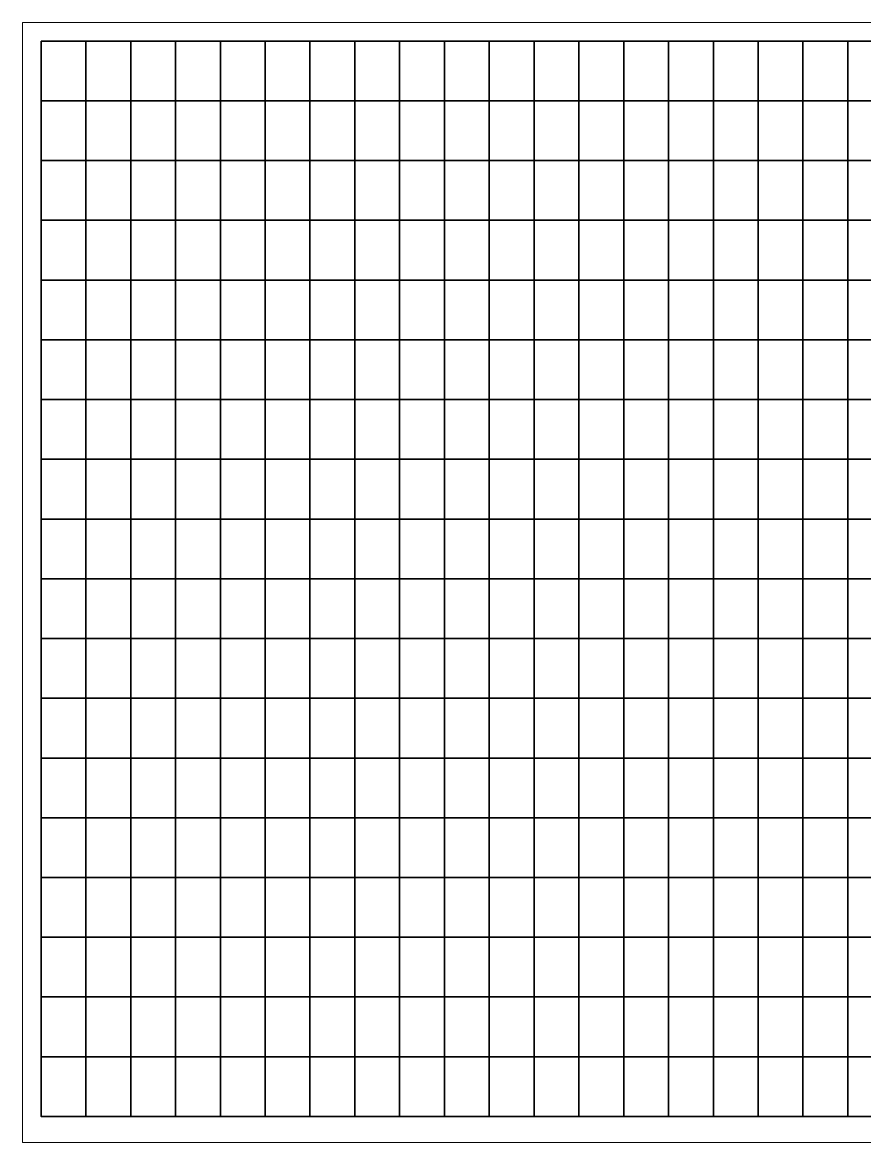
# Model space of a CAD drawing. Header units: inches. Extents: x -1539 to -150, y 1600 to 2524.
# Drawn here: x -600.4 to -374.9, y 1900.3 to 2200.3 of the extents above; entities that cross this region are included whole.
import ezdxf

# ---------------------------------------------------------------- set-up
doc = ezdxf.new("R2010")
doc.units = ezdxf.units.IN
doc.header["$MEASUREMENT"] = 0
doc.layers.add('01_SNIJLIJNEN', color=7, linetype='Continuous')
doc.layers.add('04_WERKBLAD', color=7, linetype='Continuous')

msp = doc.modelspace()

# ---------------------------------------------------------------- linework, layer by layer
at = {"layer": '01_SNIJLIJNEN', "color": 177, "lineweight": 35, "true_color": 0x2e3191}
for points in [[(-595.43, 2195.34), (-583.43, 2195.34), (-583.43, 2179.34), (-595.43, 2179.34), (-595.43, 2195.34)], [(-583.43, 2195.34), (-571.43, 2195.34), (-571.43, 2179.34), (-583.43, 2179.34), (-583.43, 2195.34)], [(-571.43, 2195.34), (-559.43, 2195.34), (-559.43, 2179.34), (-571.43, 2179.34), (-571.43, 2195.34)], [(-559.43, 2195.34), (-547.43, 2195.34), (-547.43, 2179.34), (-559.43, 2179.34), (-559.43, 2195.34)], [(-547.43, 2195.34), (-535.43, 2195.34), (-535.43, 2179.34), (-547.43, 2179.34), (-547.43, 2195.34)], [(-535.43, 2195.34), (-523.43, 2195.34), (-523.43, 2179.34), (-535.43, 2179.34), (-535.43, 2195.34)], [(-523.43, 2195.34), (-511.43, 2195.34), (-511.43, 2179.34), (-523.43, 2179.34), (-523.43, 2195.34)], [(-511.43, 2195.34), (-499.43, 2195.34), (-499.43, 2179.34), (-511.43, 2179.34), (-511.43, 2195.34)], [(-499.43, 2195.34), (-487.43, 2195.34), (-487.43, 2179.34), (-499.43, 2179.34), (-499.43, 2195.34)], [(-487.43, 2195.34), (-475.43, 2195.34), (-475.43, 2179.34), (-487.43, 2179.34), (-487.43, 2195.34)], [(-475.43, 2195.34), (-463.43, 2195.34), (-463.43, 2179.34), (-475.43, 2179.34), (-475.43, 2195.34)], [(-463.43, 2195.34), (-451.43, 2195.34), (-451.43, 2179.34), (-463.43, 2179.34), (-463.43, 2195.34)], [(-451.43, 2195.34), (-439.43, 2195.34), (-439.43, 2179.34), (-451.43, 2179.34), (-451.43, 2195.34)], [(-439.43, 2195.34), (-427.43, 2195.34), (-427.43, 2179.34), (-439.43, 2179.34), (-439.43, 2195.34)], [(-427.43, 2195.34), (-415.43, 2195.34), (-415.43, 2179.34), (-427.43, 2179.34), (-427.43, 2195.34)], [(-415.43, 2195.34), (-403.43, 2195.34), (-403.43, 2179.34), (-415.43, 2179.34), (-415.43, 2195.34)], [(-403.43, 2195.34), (-391.43, 2195.34), (-391.43, 2179.34), (-403.43, 2179.34), (-403.43, 2195.34)], [(-391.43, 2195.34), (-379.43, 2195.34), (-379.43, 2179.34), (-391.43, 2179.34), (-391.43, 2195.34)], [(-379.43, 2195.34), (-367.43, 2195.34), (-367.43, 2179.34), (-379.43, 2179.34), (-379.43, 2195.34)], [(-595.43, 2179.34), (-583.43, 2179.34), (-583.43, 2163.34), (-595.43, 2163.34), (-595.43, 2179.34)], [(-583.43, 2179.34), (-571.43, 2179.34), (-571.43, 2163.34), (-583.43, 2163.34), (-583.43, 2179.34)], [(-571.43, 2179.34), (-559.43, 2179.34), (-559.43, 2163.34), (-571.43, 2163.34), (-571.43, 2179.34)], [(-559.43, 2179.34), (-547.43, 2179.34), (-547.43, 2163.34), (-559.43, 2163.34), (-559.43, 2179.34)], [(-547.43, 2179.34), (-535.43, 2179.34), (-535.43, 2163.34), (-547.43, 2163.34), (-547.43, 2179.34)], [(-535.43, 2179.34), (-523.43, 2179.34), (-523.43, 2163.34), (-535.43, 2163.34), (-535.43, 2179.34)], [(-523.43, 2179.34), (-511.43, 2179.34), (-511.43, 2163.34), (-523.43, 2163.34), (-523.43, 2179.34)], [(-511.43, 2179.34), (-499.43, 2179.34), (-499.43, 2163.34), (-511.43, 2163.34), (-511.43, 2179.34)], [(-499.43, 2179.34), (-487.43, 2179.34), (-487.43, 2163.34), (-499.43, 2163.34), (-499.43, 2179.34)], [(-487.43, 2179.34), (-475.43, 2179.34), (-475.43, 2163.34), (-487.43, 2163.34), (-487.43, 2179.34)], [(-475.43, 2179.34), (-463.43, 2179.34), (-463.43, 2163.34), (-475.43, 2163.34), (-475.43, 2179.34)], [(-463.43, 2179.34), (-451.43, 2179.34), (-451.43, 2163.34), (-463.43, 2163.34), (-463.43, 2179.34)], [(-451.43, 2179.34), (-439.43, 2179.34), (-439.43, 2163.34), (-451.43, 2163.34), (-451.43, 2179.34)], [(-439.43, 2179.34), (-427.43, 2179.34), (-427.43, 2163.34), (-439.43, 2163.34), (-439.43, 2179.34)], [(-427.43, 2179.34), (-415.43, 2179.34), (-415.43, 2163.34), (-427.43, 2163.34), (-427.43, 2179.34)], [(-415.43, 2179.34), (-403.43, 2179.34), (-403.43, 2163.34), (-415.43, 2163.34), (-415.43, 2179.34)], [(-403.43, 2179.34), (-391.43, 2179.34), (-391.43, 2163.34), (-403.43, 2163.34), (-403.43, 2179.34)], [(-391.43, 2179.34), (-379.43, 2179.34), (-379.43, 2163.34), (-391.43, 2163.34), (-391.43, 2179.34)], [(-379.43, 2179.34), (-367.43, 2179.34), (-367.43, 2163.34), (-379.43, 2163.34), (-379.43, 2179.34)], [(-595.43, 2163.34), (-583.43, 2163.34), (-583.43, 2147.34), (-595.43, 2147.34), (-595.43, 2163.34)], [(-583.43, 2163.34), (-571.43, 2163.34), (-571.43, 2147.34), (-583.43, 2147.34), (-583.43, 2163.34)], [(-571.43, 2163.34), (-559.43, 2163.34), (-559.43, 2147.34), (-571.43, 2147.34), (-571.43, 2163.34)], [(-559.43, 2163.34), (-547.43, 2163.34), (-547.43, 2147.34), (-559.43, 2147.34), (-559.43, 2163.34)], [(-547.43, 2163.34), (-535.43, 2163.34), (-535.43, 2147.34), (-547.43, 2147.34), (-547.43, 2163.34)], [(-535.43, 2163.34), (-523.43, 2163.34), (-523.43, 2147.34), (-535.43, 2147.34), (-535.43, 2163.34)], [(-523.43, 2163.34), (-511.43, 2163.34), (-511.43, 2147.34), (-523.43, 2147.34), (-523.43, 2163.34)], [(-511.43, 2163.34), (-499.43, 2163.34), (-499.43, 2147.34), (-511.43, 2147.34), (-511.43, 2163.34)], [(-499.43, 2163.34), (-487.43, 2163.34), (-487.43, 2147.34), (-499.43, 2147.34), (-499.43, 2163.34)], [(-487.43, 2163.34), (-475.43, 2163.34), (-475.43, 2147.34), (-487.43, 2147.34), (-487.43, 2163.34)], [(-475.43, 2163.34), (-463.43, 2163.34), (-463.43, 2147.34), (-475.43, 2147.34), (-475.43, 2163.34)], [(-463.43, 2163.34), (-451.43, 2163.34), (-451.43, 2147.34), (-463.43, 2147.34), (-463.43, 2163.34)], [(-451.43, 2163.34), (-439.43, 2163.34), (-439.43, 2147.34), (-451.43, 2147.34), (-451.43, 2163.34)], [(-439.43, 2163.34), (-427.43, 2163.34), (-427.43, 2147.34), (-439.43, 2147.34), (-439.43, 2163.34)], [(-427.43, 2163.34), (-415.43, 2163.34), (-415.43, 2147.34), (-427.43, 2147.34), (-427.43, 2163.34)], [(-415.43, 2163.34), (-403.43, 2163.34), (-403.43, 2147.34), (-415.43, 2147.34), (-415.43, 2163.34)], [(-403.43, 2163.34), (-391.43, 2163.34), (-391.43, 2147.34), (-403.43, 2147.34), (-403.43, 2163.34)], [(-391.43, 2163.34), (-379.43, 2163.34), (-379.43, 2147.34), (-391.43, 2147.34), (-391.43, 2163.34)], [(-379.43, 2163.34), (-367.43, 2163.34), (-367.43, 2147.34), (-379.43, 2147.34), (-379.43, 2163.34)], [(-595.43, 2147.34), (-583.43, 2147.34), (-583.43, 2131.34), (-595.43, 2131.34), (-595.43, 2147.34)], [(-583.43, 2147.34), (-571.43, 2147.34), (-571.43, 2131.34), (-583.43, 2131.34), (-583.43, 2147.34)], [(-571.43, 2147.34), (-559.43, 2147.34), (-559.43, 2131.34), (-571.43, 2131.34), (-571.43, 2147.34)], [(-559.43, 2147.34), (-547.43, 2147.34), (-547.43, 2131.34), (-559.43, 2131.34), (-559.43, 2147.34)], [(-547.43, 2147.34), (-535.43, 2147.34), (-535.43, 2131.34), (-547.43, 2131.34), (-547.43, 2147.34)], [(-535.43, 2147.34), (-523.43, 2147.34), (-523.43, 2131.34), (-535.43, 2131.34), (-535.43, 2147.34)], [(-523.43, 2147.34), (-511.43, 2147.34), (-511.43, 2131.34), (-523.43, 2131.34), (-523.43, 2147.34)], [(-511.43, 2147.34), (-499.43, 2147.34), (-499.43, 2131.34), (-511.43, 2131.34), (-511.43, 2147.34)], [(-499.43, 2147.34), (-487.43, 2147.34), (-487.43, 2131.34), (-499.43, 2131.34), (-499.43, 2147.34)], [(-487.43, 2147.34), (-475.43, 2147.34), (-475.43, 2131.34), (-487.43, 2131.34), (-487.43, 2147.34)], [(-475.43, 2147.34), (-463.43, 2147.34), (-463.43, 2131.34), (-475.43, 2131.34), (-475.43, 2147.34)], [(-463.43, 2147.34), (-451.43, 2147.34), (-451.43, 2131.34), (-463.43, 2131.34), (-463.43, 2147.34)], [(-451.43, 2147.34), (-439.43, 2147.34), (-439.43, 2131.34), (-451.43, 2131.34), (-451.43, 2147.34)], [(-439.43, 2147.34), (-427.43, 2147.34), (-427.43, 2131.34), (-439.43, 2131.34), (-439.43, 2147.34)], [(-427.43, 2147.34), (-415.43, 2147.34), (-415.43, 2131.34), (-427.43, 2131.34), (-427.43, 2147.34)], [(-415.43, 2147.34), (-403.43, 2147.34), (-403.43, 2131.34), (-415.43, 2131.34), (-415.43, 2147.34)], [(-403.43, 2147.34), (-391.43, 2147.34), (-391.43, 2131.34), (-403.43, 2131.34), (-403.43, 2147.34)], [(-391.43, 2147.34), (-379.43, 2147.34), (-379.43, 2131.34), (-391.43, 2131.34), (-391.43, 2147.34)], [(-379.43, 2147.34), (-367.43, 2147.34), (-367.43, 2131.34), (-379.43, 2131.34), (-379.43, 2147.34)], [(-595.43, 2131.34), (-583.43, 2131.34), (-583.43, 2115.34), (-595.43, 2115.34), (-595.43, 2131.34)], [(-583.43, 2131.34), (-571.43, 2131.34), (-571.43, 2115.34), (-583.43, 2115.34), (-583.43, 2131.34)], [(-571.43, 2131.34), (-559.43, 2131.34), (-559.43, 2115.34), (-571.43, 2115.34), (-571.43, 2131.34)], [(-559.43, 2131.34), (-547.43, 2131.34), (-547.43, 2115.34), (-559.43, 2115.34), (-559.43, 2131.34)], [(-547.43, 2131.34), (-535.43, 2131.34), (-535.43, 2115.34), (-547.43, 2115.34), (-547.43, 2131.34)], [(-535.43, 2131.34), (-523.43, 2131.34), (-523.43, 2115.34), (-535.43, 2115.34), (-535.43, 2131.34)], [(-523.43, 2131.34), (-511.43, 2131.34), (-511.43, 2115.34), (-523.43, 2115.34), (-523.43, 2131.34)], [(-511.43, 2131.34), (-499.43, 2131.34), (-499.43, 2115.34), (-511.43, 2115.34), (-511.43, 2131.34)], [(-499.43, 2131.34), (-487.43, 2131.34), (-487.43, 2115.34), (-499.43, 2115.34), (-499.43, 2131.34)], [(-487.43, 2131.34), (-475.43, 2131.34), (-475.43, 2115.34), (-487.43, 2115.34), (-487.43, 2131.34)], [(-475.43, 2131.34), (-463.43, 2131.34), (-463.43, 2115.34), (-475.43, 2115.34), (-475.43, 2131.34)], [(-463.43, 2131.34), (-451.43, 2131.34), (-451.43, 2115.34), (-463.43, 2115.34), (-463.43, 2131.34)], [(-451.43, 2131.34), (-439.43, 2131.34), (-439.43, 2115.34), (-451.43, 2115.34), (-451.43, 2131.34)], [(-439.43, 2131.34), (-427.43, 2131.34), (-427.43, 2115.34), (-439.43, 2115.34), (-439.43, 2131.34)], [(-427.43, 2131.34), (-415.43, 2131.34), (-415.43, 2115.34), (-427.43, 2115.34), (-427.43, 2131.34)], [(-415.43, 2131.34), (-403.43, 2131.34), (-403.43, 2115.34), (-415.43, 2115.34), (-415.43, 2131.34)], [(-403.43, 2131.34), (-391.43, 2131.34), (-391.43, 2115.34), (-403.43, 2115.34), (-403.43, 2131.34)], [(-391.43, 2131.34), (-379.43, 2131.34), (-379.43, 2115.34), (-391.43, 2115.34), (-391.43, 2131.34)], [(-379.43, 2131.34), (-367.43, 2131.34), (-367.43, 2115.34), (-379.43, 2115.34), (-379.43, 2131.34)], [(-595.43, 2115.34), (-583.43, 2115.34), (-583.43, 2099.34), (-595.43, 2099.34), (-595.43, 2115.34)], [(-583.43, 2115.34), (-571.43, 2115.34), (-571.43, 2099.34), (-583.43, 2099.34), (-583.43, 2115.34)], [(-571.43, 2115.34), (-559.43, 2115.34), (-559.43, 2099.34), (-571.43, 2099.34), (-571.43, 2115.34)], [(-559.43, 2115.34), (-547.43, 2115.34), (-547.43, 2099.34), (-559.43, 2099.34), (-559.43, 2115.34)], [(-547.43, 2115.34), (-535.43, 2115.34), (-535.43, 2099.34), (-547.43, 2099.34), (-547.43, 2115.34)], [(-535.43, 2115.34), (-523.43, 2115.34), (-523.43, 2099.34), (-535.43, 2099.34), (-535.43, 2115.34)], [(-523.43, 2115.34), (-511.43, 2115.34), (-511.43, 2099.34), (-523.43, 2099.34), (-523.43, 2115.34)], [(-511.43, 2115.34), (-499.43, 2115.34), (-499.43, 2099.34), (-511.43, 2099.34), (-511.43, 2115.34)], [(-499.43, 2115.34), (-487.43, 2115.34), (-487.43, 2099.34), (-499.43, 2099.34), (-499.43, 2115.34)], [(-487.43, 2115.34), (-475.43, 2115.34), (-475.43, 2099.34), (-487.43, 2099.34), (-487.43, 2115.34)], [(-475.43, 2115.34), (-463.43, 2115.34), (-463.43, 2099.34), (-475.43, 2099.34), (-475.43, 2115.34)], [(-463.43, 2115.34), (-451.43, 2115.34), (-451.43, 2099.34), (-463.43, 2099.34), (-463.43, 2115.34)], [(-451.43, 2115.34), (-439.43, 2115.34), (-439.43, 2099.34), (-451.43, 2099.34), (-451.43, 2115.34)], [(-439.43, 2115.34), (-427.43, 2115.34), (-427.43, 2099.34), (-439.43, 2099.34), (-439.43, 2115.34)], [(-427.43, 2115.34), (-415.43, 2115.34), (-415.43, 2099.34), (-427.43, 2099.34), (-427.43, 2115.34)], [(-415.43, 2115.34), (-403.43, 2115.34), (-403.43, 2099.34), (-415.43, 2099.34), (-415.43, 2115.34)], [(-403.43, 2115.34), (-391.43, 2115.34), (-391.43, 2099.34), (-403.43, 2099.34), (-403.43, 2115.34)], [(-391.43, 2115.34), (-379.43, 2115.34), (-379.43, 2099.34), (-391.43, 2099.34), (-391.43, 2115.34)], [(-379.43, 2115.34), (-367.43, 2115.34), (-367.43, 2099.34), (-379.43, 2099.34), (-379.43, 2115.34)], [(-595.43, 2099.34), (-583.43, 2099.34), (-583.43, 2083.34), (-595.43, 2083.34), (-595.43, 2099.34)], [(-583.43, 2099.34), (-571.43, 2099.34), (-571.43, 2083.34), (-583.43, 2083.34), (-583.43, 2099.34)], [(-571.43, 2099.34), (-559.43, 2099.34), (-559.43, 2083.34), (-571.43, 2083.34), (-571.43, 2099.34)], [(-559.43, 2099.34), (-547.43, 2099.34), (-547.43, 2083.34), (-559.43, 2083.34), (-559.43, 2099.34)], [(-547.43, 2099.34), (-535.43, 2099.34), (-535.43, 2083.34), (-547.43, 2083.34), (-547.43, 2099.34)], [(-535.43, 2099.34), (-523.43, 2099.34), (-523.43, 2083.34), (-535.43, 2083.34), (-535.43, 2099.34)], [(-523.43, 2099.34), (-511.43, 2099.34), (-511.43, 2083.34), (-523.43, 2083.34), (-523.43, 2099.34)], [(-511.43, 2099.34), (-499.43, 2099.34), (-499.43, 2083.34), (-511.43, 2083.34), (-511.43, 2099.34)], [(-499.43, 2099.34), (-487.43, 2099.34), (-487.43, 2083.34), (-499.43, 2083.34), (-499.43, 2099.34)], [(-487.43, 2099.34), (-475.43, 2099.34), (-475.43, 2083.34), (-487.43, 2083.34), (-487.43, 2099.34)], [(-475.43, 2099.34), (-463.43, 2099.34), (-463.43, 2083.34), (-475.43, 2083.34), (-475.43, 2099.34)], [(-463.43, 2099.34), (-451.43, 2099.34), (-451.43, 2083.34), (-463.43, 2083.34), (-463.43, 2099.34)], [(-451.43, 2099.34), (-439.43, 2099.34), (-439.43, 2083.34), (-451.43, 2083.34), (-451.43, 2099.34)], [(-439.43, 2099.34), (-427.43, 2099.34), (-427.43, 2083.34), (-439.43, 2083.34), (-439.43, 2099.34)], [(-427.43, 2099.34), (-415.43, 2099.34), (-415.43, 2083.34), (-427.43, 2083.34), (-427.43, 2099.34)], [(-415.43, 2099.34), (-403.43, 2099.34), (-403.43, 2083.34), (-415.43, 2083.34), (-415.43, 2099.34)], [(-403.43, 2099.34), (-391.43, 2099.34), (-391.43, 2083.34), (-403.43, 2083.34), (-403.43, 2099.34)], [(-391.43, 2099.34), (-379.43, 2099.34), (-379.43, 2083.34), (-391.43, 2083.34), (-391.43, 2099.34)], [(-379.43, 2099.34), (-367.43, 2099.34), (-367.43, 2083.34), (-379.43, 2083.34), (-379.43, 2099.34)], [(-595.43, 2083.34), (-583.43, 2083.34), (-583.43, 2067.34), (-595.43, 2067.34), (-595.43, 2083.34)], [(-583.43, 2083.34), (-571.43, 2083.34), (-571.43, 2067.34), (-583.43, 2067.34), (-583.43, 2083.34)], [(-571.43, 2083.34), (-559.43, 2083.34), (-559.43, 2067.34), (-571.43, 2067.34), (-571.43, 2083.34)], [(-559.43, 2083.34), (-547.43, 2083.34), (-547.43, 2067.34), (-559.43, 2067.34), (-559.43, 2083.34)], [(-547.43, 2083.34), (-535.43, 2083.34), (-535.43, 2067.34), (-547.43, 2067.34), (-547.43, 2083.34)], [(-535.43, 2083.34), (-523.43, 2083.34), (-523.43, 2067.34), (-535.43, 2067.34), (-535.43, 2083.34)], [(-523.43, 2083.34), (-511.43, 2083.34), (-511.43, 2067.34), (-523.43, 2067.34), (-523.43, 2083.34)], [(-511.43, 2083.34), (-499.43, 2083.34), (-499.43, 2067.34), (-511.43, 2067.34), (-511.43, 2083.34)], [(-499.43, 2083.34), (-487.43, 2083.34), (-487.43, 2067.34), (-499.43, 2067.34), (-499.43, 2083.34)], [(-487.43, 2083.34), (-475.43, 2083.34), (-475.43, 2067.34), (-487.43, 2067.34), (-487.43, 2083.34)], [(-475.43, 2083.34), (-463.43, 2083.34), (-463.43, 2067.34), (-475.43, 2067.34), (-475.43, 2083.34)], [(-463.43, 2083.34), (-451.43, 2083.34), (-451.43, 2067.34), (-463.43, 2067.34), (-463.43, 2083.34)], [(-451.43, 2083.34), (-439.43, 2083.34), (-439.43, 2067.34), (-451.43, 2067.34), (-451.43, 2083.34)], [(-439.43, 2083.34), (-427.43, 2083.34), (-427.43, 2067.34), (-439.43, 2067.34), (-439.43, 2083.34)], [(-427.43, 2083.34), (-415.43, 2083.34), (-415.43, 2067.34), (-427.43, 2067.34), (-427.43, 2083.34)], [(-415.43, 2083.34), (-403.43, 2083.34), (-403.43, 2067.34), (-415.43, 2067.34), (-415.43, 2083.34)], [(-403.43, 2083.34), (-391.43, 2083.34), (-391.43, 2067.34), (-403.43, 2067.34), (-403.43, 2083.34)], [(-391.43, 2083.34), (-379.43, 2083.34), (-379.43, 2067.34), (-391.43, 2067.34), (-391.43, 2083.34)], [(-379.43, 2083.34), (-367.43, 2083.34), (-367.43, 2067.34), (-379.43, 2067.34), (-379.43, 2083.34)], [(-595.43, 2067.34), (-583.43, 2067.34), (-583.43, 2051.34), (-595.43, 2051.34), (-595.43, 2067.34)], [(-583.43, 2067.34), (-571.43, 2067.34), (-571.43, 2051.34), (-583.43, 2051.34), (-583.43, 2067.34)], [(-571.43, 2067.34), (-559.43, 2067.34), (-559.43, 2051.34), (-571.43, 2051.34), (-571.43, 2067.34)], [(-559.43, 2067.34), (-547.43, 2067.34), (-547.43, 2051.34), (-559.43, 2051.34), (-559.43, 2067.34)], [(-547.43, 2067.34), (-535.43, 2067.34), (-535.43, 2051.34), (-547.43, 2051.34), (-547.43, 2067.34)], [(-535.43, 2067.34), (-523.43, 2067.34), (-523.43, 2051.34), (-535.43, 2051.34), (-535.43, 2067.34)], [(-523.43, 2067.34), (-511.43, 2067.34), (-511.43, 2051.34), (-523.43, 2051.34), (-523.43, 2067.34)], [(-511.43, 2067.34), (-499.43, 2067.34), (-499.43, 2051.34), (-511.43, 2051.34), (-511.43, 2067.34)], [(-499.43, 2067.34), (-487.43, 2067.34), (-487.43, 2051.34), (-499.43, 2051.34), (-499.43, 2067.34)], [(-487.43, 2067.34), (-475.43, 2067.34), (-475.43, 2051.34), (-487.43, 2051.34), (-487.43, 2067.34)], [(-475.43, 2067.34), (-463.43, 2067.34), (-463.43, 2051.34), (-475.43, 2051.34), (-475.43, 2067.34)], [(-463.43, 2067.34), (-451.43, 2067.34), (-451.43, 2051.34), (-463.43, 2051.34), (-463.43, 2067.34)], [(-451.43, 2067.34), (-439.43, 2067.34), (-439.43, 2051.34), (-451.43, 2051.34), (-451.43, 2067.34)], [(-439.43, 2067.34), (-427.43, 2067.34), (-427.43, 2051.34), (-439.43, 2051.34), (-439.43, 2067.34)], [(-427.43, 2067.34), (-415.43, 2067.34), (-415.43, 2051.34), (-427.43, 2051.34), (-427.43, 2067.34)], [(-415.43, 2067.34), (-403.43, 2067.34), (-403.43, 2051.34), (-415.43, 2051.34), (-415.43, 2067.34)], [(-403.43, 2067.34), (-391.43, 2067.34), (-391.43, 2051.34), (-403.43, 2051.34), (-403.43, 2067.34)], [(-391.43, 2067.34), (-379.43, 2067.34), (-379.43, 2051.34), (-391.43, 2051.34), (-391.43, 2067.34)], [(-379.43, 2067.34), (-367.43, 2067.34), (-367.43, 2051.34), (-379.43, 2051.34), (-379.43, 2067.34)], [(-595.43, 2051.34), (-583.43, 2051.34), (-583.43, 2035.34), (-595.43, 2035.34), (-595.43, 2051.34)], [(-583.43, 2051.34), (-571.43, 2051.34), (-571.43, 2035.34), (-583.43, 2035.34), (-583.43, 2051.34)], [(-571.43, 2051.34), (-559.43, 2051.34), (-559.43, 2035.34), (-571.43, 2035.34), (-571.43, 2051.34)], [(-559.43, 2051.34), (-547.43, 2051.34), (-547.43, 2035.34), (-559.43, 2035.34), (-559.43, 2051.34)], [(-547.43, 2051.34), (-535.43, 2051.34), (-535.43, 2035.34), (-547.43, 2035.34), (-547.43, 2051.34)], [(-535.43, 2051.34), (-523.43, 2051.34), (-523.43, 2035.34), (-535.43, 2035.34), (-535.43, 2051.34)], [(-523.43, 2051.34), (-511.43, 2051.34), (-511.43, 2035.34), (-523.43, 2035.34), (-523.43, 2051.34)], [(-511.43, 2051.34), (-499.43, 2051.34), (-499.43, 2035.34), (-511.43, 2035.34), (-511.43, 2051.34)], [(-499.43, 2051.34), (-487.43, 2051.34), (-487.43, 2035.34), (-499.43, 2035.34), (-499.43, 2051.34)], [(-487.43, 2051.34), (-475.43, 2051.34), (-475.43, 2035.34), (-487.43, 2035.34), (-487.43, 2051.34)], [(-475.43, 2051.34), (-463.43, 2051.34), (-463.43, 2035.34), (-475.43, 2035.34), (-475.43, 2051.34)], [(-463.43, 2051.34), (-451.43, 2051.34), (-451.43, 2035.34), (-463.43, 2035.34), (-463.43, 2051.34)], [(-451.43, 2051.34), (-439.43, 2051.34), (-439.43, 2035.34), (-451.43, 2035.34), (-451.43, 2051.34)], [(-439.43, 2051.34), (-427.43, 2051.34), (-427.43, 2035.34), (-439.43, 2035.34), (-439.43, 2051.34)], [(-427.43, 2051.34), (-415.43, 2051.34), (-415.43, 2035.34), (-427.43, 2035.34), (-427.43, 2051.34)], [(-415.43, 2051.34), (-403.43, 2051.34), (-403.43, 2035.34), (-415.43, 2035.34), (-415.43, 2051.34)], [(-403.43, 2051.34), (-391.43, 2051.34), (-391.43, 2035.34), (-403.43, 2035.34), (-403.43, 2051.34)], [(-391.43, 2051.34), (-379.43, 2051.34), (-379.43, 2035.34), (-391.43, 2035.34), (-391.43, 2051.34)], [(-379.43, 2051.34), (-367.43, 2051.34), (-367.43, 2035.34), (-379.43, 2035.34), (-379.43, 2051.34)], [(-595.43, 2035.34), (-583.43, 2035.34), (-583.43, 2019.34), (-595.43, 2019.34), (-595.43, 2035.34)], [(-583.43, 2035.34), (-571.43, 2035.34), (-571.43, 2019.34), (-583.43, 2019.34), (-583.43, 2035.34)], [(-571.43, 2035.34), (-559.43, 2035.34), (-559.43, 2019.34), (-571.43, 2019.34), (-571.43, 2035.34)], [(-559.43, 2035.34), (-547.43, 2035.34), (-547.43, 2019.34), (-559.43, 2019.34), (-559.43, 2035.34)], [(-547.43, 2035.34), (-535.43, 2035.34), (-535.43, 2019.34), (-547.43, 2019.34), (-547.43, 2035.34)], [(-535.43, 2035.34), (-523.43, 2035.34), (-523.43, 2019.34), (-535.43, 2019.34), (-535.43, 2035.34)], [(-523.43, 2035.34), (-511.43, 2035.34), (-511.43, 2019.34), (-523.43, 2019.34), (-523.43, 2035.34)], [(-511.43, 2035.34), (-499.43, 2035.34), (-499.43, 2019.34), (-511.43, 2019.34), (-511.43, 2035.34)], [(-499.43, 2035.34), (-487.43, 2035.34), (-487.43, 2019.34), (-499.43, 2019.34), (-499.43, 2035.34)], [(-487.43, 2035.34), (-475.43, 2035.34), (-475.43, 2019.34), (-487.43, 2019.34), (-487.43, 2035.34)], [(-475.43, 2035.34), (-463.43, 2035.34), (-463.43, 2019.34), (-475.43, 2019.34), (-475.43, 2035.34)], [(-463.43, 2035.34), (-451.43, 2035.34), (-451.43, 2019.34), (-463.43, 2019.34), (-463.43, 2035.34)], [(-451.43, 2035.34), (-439.43, 2035.34), (-439.43, 2019.34), (-451.43, 2019.34), (-451.43, 2035.34)], [(-439.43, 2035.34), (-427.43, 2035.34), (-427.43, 2019.34), (-439.43, 2019.34), (-439.43, 2035.34)], [(-427.43, 2035.34), (-415.43, 2035.34), (-415.43, 2019.34), (-427.43, 2019.34), (-427.43, 2035.34)], [(-415.43, 2035.34), (-403.43, 2035.34), (-403.43, 2019.34), (-415.43, 2019.34), (-415.43, 2035.34)], [(-403.43, 2035.34), (-391.43, 2035.34), (-391.43, 2019.34), (-403.43, 2019.34), (-403.43, 2035.34)], [(-391.43, 2035.34), (-379.43, 2035.34), (-379.43, 2019.34), (-391.43, 2019.34), (-391.43, 2035.34)], [(-379.43, 2035.34), (-367.43, 2035.34), (-367.43, 2019.34), (-379.43, 2019.34), (-379.43, 2035.34)], [(-595.43, 2019.34), (-583.43, 2019.34), (-583.43, 2003.34), (-595.43, 2003.34), (-595.43, 2019.34)], [(-583.43, 2019.34), (-571.43, 2019.34), (-571.43, 2003.34), (-583.43, 2003.34), (-583.43, 2019.34)], [(-571.43, 2019.34), (-559.43, 2019.34), (-559.43, 2003.34), (-571.43, 2003.34), (-571.43, 2019.34)], [(-559.43, 2019.34), (-547.43, 2019.34), (-547.43, 2003.34), (-559.43, 2003.34), (-559.43, 2019.34)], [(-547.43, 2019.34), (-535.43, 2019.34), (-535.43, 2003.34), (-547.43, 2003.34), (-547.43, 2019.34)], [(-535.43, 2019.34), (-523.43, 2019.34), (-523.43, 2003.34), (-535.43, 2003.34), (-535.43, 2019.34)], [(-523.43, 2019.34), (-511.43, 2019.34), (-511.43, 2003.34), (-523.43, 2003.34), (-523.43, 2019.34)], [(-511.43, 2019.34), (-499.43, 2019.34), (-499.43, 2003.34), (-511.43, 2003.34), (-511.43, 2019.34)], [(-499.43, 2019.34), (-487.43, 2019.34), (-487.43, 2003.34), (-499.43, 2003.34), (-499.43, 2019.34)], [(-487.43, 2019.34), (-475.43, 2019.34), (-475.43, 2003.34), (-487.43, 2003.34), (-487.43, 2019.34)], [(-475.43, 2019.34), (-463.43, 2019.34), (-463.43, 2003.34), (-475.43, 2003.34), (-475.43, 2019.34)], [(-463.43, 2019.34), (-451.43, 2019.34), (-451.43, 2003.34), (-463.43, 2003.34), (-463.43, 2019.34)], [(-451.43, 2019.34), (-439.43, 2019.34), (-439.43, 2003.34), (-451.43, 2003.34), (-451.43, 2019.34)], [(-439.43, 2019.34), (-427.43, 2019.34), (-427.43, 2003.34), (-439.43, 2003.34), (-439.43, 2019.34)], [(-427.43, 2019.34), (-415.43, 2019.34), (-415.43, 2003.34), (-427.43, 2003.34), (-427.43, 2019.34)], [(-415.43, 2019.34), (-403.43, 2019.34), (-403.43, 2003.34), (-415.43, 2003.34), (-415.43, 2019.34)], [(-403.43, 2019.34), (-391.43, 2019.34), (-391.43, 2003.34), (-403.43, 2003.34), (-403.43, 2019.34)], [(-391.43, 2019.34), (-379.43, 2019.34), (-379.43, 2003.34), (-391.43, 2003.34), (-391.43, 2019.34)], [(-379.43, 2019.34), (-367.43, 2019.34), (-367.43, 2003.34), (-379.43, 2003.34), (-379.43, 2019.34)], [(-595.43, 2003.34), (-583.43, 2003.34), (-583.43, 1987.34), (-595.43, 1987.34), (-595.43, 2003.34)], [(-583.43, 2003.34), (-571.43, 2003.34), (-571.43, 1987.34), (-583.43, 1987.34), (-583.43, 2003.34)], [(-571.43, 2003.34), (-559.43, 2003.34), (-559.43, 1987.34), (-571.43, 1987.34), (-571.43, 2003.34)], [(-559.43, 2003.34), (-547.43, 2003.34), (-547.43, 1987.34), (-559.43, 1987.34), (-559.43, 2003.34)], [(-547.43, 2003.34), (-535.43, 2003.34), (-535.43, 1987.34), (-547.43, 1987.34), (-547.43, 2003.34)], [(-535.43, 2003.34), (-523.43, 2003.34), (-523.43, 1987.34), (-535.43, 1987.34), (-535.43, 2003.34)], [(-523.43, 2003.34), (-511.43, 2003.34), (-511.43, 1987.34), (-523.43, 1987.34), (-523.43, 2003.34)], [(-511.43, 2003.34), (-499.43, 2003.34), (-499.43, 1987.34), (-511.43, 1987.34), (-511.43, 2003.34)], [(-499.43, 2003.34), (-487.43, 2003.34), (-487.43, 1987.34), (-499.43, 1987.34), (-499.43, 2003.34)], [(-487.43, 2003.34), (-475.43, 2003.34), (-475.43, 1987.34), (-487.43, 1987.34), (-487.43, 2003.34)], [(-475.43, 2003.34), (-463.43, 2003.34), (-463.43, 1987.34), (-475.43, 1987.34), (-475.43, 2003.34)], [(-463.43, 2003.34), (-451.43, 2003.34), (-451.43, 1987.34), (-463.43, 1987.34), (-463.43, 2003.34)], [(-451.43, 2003.34), (-439.43, 2003.34), (-439.43, 1987.34), (-451.43, 1987.34), (-451.43, 2003.34)], [(-439.43, 2003.34), (-427.43, 2003.34), (-427.43, 1987.34), (-439.43, 1987.34), (-439.43, 2003.34)], [(-427.43, 2003.34), (-415.43, 2003.34), (-415.43, 1987.34), (-427.43, 1987.34), (-427.43, 2003.34)], [(-415.43, 2003.34), (-403.43, 2003.34), (-403.43, 1987.34), (-415.43, 1987.34), (-415.43, 2003.34)], [(-403.43, 2003.34), (-391.43, 2003.34), (-391.43, 1987.34), (-403.43, 1987.34), (-403.43, 2003.34)], [(-391.43, 2003.34), (-379.43, 2003.34), (-379.43, 1987.34), (-391.43, 1987.34), (-391.43, 2003.34)], [(-379.43, 2003.34), (-367.43, 2003.34), (-367.43, 1987.34), (-379.43, 1987.34), (-379.43, 2003.34)], [(-595.43, 1987.34), (-583.43, 1987.34), (-583.43, 1971.34), (-595.43, 1971.34), (-595.43, 1987.34)], [(-583.43, 1987.34), (-571.43, 1987.34), (-571.43, 1971.34), (-583.43, 1971.34), (-583.43, 1987.34)], [(-571.43, 1987.34), (-559.43, 1987.34), (-559.43, 1971.34), (-571.43, 1971.34), (-571.43, 1987.34)], [(-559.43, 1987.34), (-547.43, 1987.34), (-547.43, 1971.34), (-559.43, 1971.34), (-559.43, 1987.34)], [(-547.43, 1987.34), (-535.43, 1987.34), (-535.43, 1971.34), (-547.43, 1971.34), (-547.43, 1987.34)], [(-535.43, 1987.34), (-523.43, 1987.34), (-523.43, 1971.34), (-535.43, 1971.34), (-535.43, 1987.34)], [(-523.43, 1987.34), (-511.43, 1987.34), (-511.43, 1971.34), (-523.43, 1971.34), (-523.43, 1987.34)], [(-511.43, 1987.34), (-499.43, 1987.34), (-499.43, 1971.34), (-511.43, 1971.34), (-511.43, 1987.34)], [(-499.43, 1987.34), (-487.43, 1987.34), (-487.43, 1971.34), (-499.43, 1971.34), (-499.43, 1987.34)], [(-487.43, 1987.34), (-475.43, 1987.34), (-475.43, 1971.34), (-487.43, 1971.34), (-487.43, 1987.34)], [(-475.43, 1987.34), (-463.43, 1987.34), (-463.43, 1971.34), (-475.43, 1971.34), (-475.43, 1987.34)], [(-463.43, 1987.34), (-451.43, 1987.34), (-451.43, 1971.34), (-463.43, 1971.34), (-463.43, 1987.34)], [(-451.43, 1987.34), (-439.43, 1987.34), (-439.43, 1971.34), (-451.43, 1971.34), (-451.43, 1987.34)], [(-439.43, 1987.34), (-427.43, 1987.34), (-427.43, 1971.34), (-439.43, 1971.34), (-439.43, 1987.34)], [(-427.43, 1987.34), (-415.43, 1987.34), (-415.43, 1971.34), (-427.43, 1971.34), (-427.43, 1987.34)], [(-415.43, 1987.34), (-403.43, 1987.34), (-403.43, 1971.34), (-415.43, 1971.34), (-415.43, 1987.34)], [(-403.43, 1987.34), (-391.43, 1987.34), (-391.43, 1971.34), (-403.43, 1971.34), (-403.43, 1987.34)], [(-391.43, 1987.34), (-379.43, 1987.34), (-379.43, 1971.34), (-391.43, 1971.34), (-391.43, 1987.34)], [(-379.43, 1987.34), (-367.43, 1987.34), (-367.43, 1971.34), (-379.43, 1971.34), (-379.43, 1987.34)], [(-595.43, 1971.34), (-583.43, 1971.34), (-583.43, 1955.34), (-595.43, 1955.34), (-595.43, 1971.34)], [(-583.43, 1971.34), (-571.43, 1971.34), (-571.43, 1955.34), (-583.43, 1955.34), (-583.43, 1971.34)], [(-571.43, 1971.34), (-559.43, 1971.34), (-559.43, 1955.34), (-571.43, 1955.34), (-571.43, 1971.34)], [(-559.43, 1971.34), (-547.43, 1971.34), (-547.43, 1955.34), (-559.43, 1955.34), (-559.43, 1971.34)], [(-547.43, 1971.34), (-535.43, 1971.34), (-535.43, 1955.34), (-547.43, 1955.34), (-547.43, 1971.34)], [(-535.43, 1971.34), (-523.43, 1971.34), (-523.43, 1955.34), (-535.43, 1955.34), (-535.43, 1971.34)], [(-523.43, 1971.34), (-511.43, 1971.34), (-511.43, 1955.34), (-523.43, 1955.34), (-523.43, 1971.34)], [(-511.43, 1971.34), (-499.43, 1971.34), (-499.43, 1955.34), (-511.43, 1955.34), (-511.43, 1971.34)], [(-499.43, 1971.34), (-487.43, 1971.34), (-487.43, 1955.34), (-499.43, 1955.34), (-499.43, 1971.34)], [(-487.43, 1971.34), (-475.43, 1971.34), (-475.43, 1955.34), (-487.43, 1955.34), (-487.43, 1971.34)], [(-475.43, 1971.34), (-463.43, 1971.34), (-463.43, 1955.34), (-475.43, 1955.34), (-475.43, 1971.34)], [(-463.43, 1971.34), (-451.43, 1971.34), (-451.43, 1955.34), (-463.43, 1955.34), (-463.43, 1971.34)], [(-451.43, 1971.34), (-439.43, 1971.34), (-439.43, 1955.34), (-451.43, 1955.34), (-451.43, 1971.34)], [(-439.43, 1971.34), (-427.43, 1971.34), (-427.43, 1955.34), (-439.43, 1955.34), (-439.43, 1971.34)], [(-427.43, 1971.34), (-415.43, 1971.34), (-415.43, 1955.34), (-427.43, 1955.34), (-427.43, 1971.34)], [(-415.43, 1971.34), (-403.43, 1971.34), (-403.43, 1955.34), (-415.43, 1955.34), (-415.43, 1971.34)], [(-403.43, 1971.34), (-391.43, 1971.34), (-391.43, 1955.34), (-403.43, 1955.34), (-403.43, 1971.34)], [(-391.43, 1971.34), (-379.43, 1971.34), (-379.43, 1955.34), (-391.43, 1955.34), (-391.43, 1971.34)], [(-379.43, 1971.34), (-367.43, 1971.34), (-367.43, 1955.34), (-379.43, 1955.34), (-379.43, 1971.34)], [(-595.43, 1955.34), (-583.43, 1955.34), (-583.43, 1939.34), (-595.43, 1939.34), (-595.43, 1955.34)], [(-583.43, 1955.34), (-571.43, 1955.34), (-571.43, 1939.34), (-583.43, 1939.34), (-583.43, 1955.34)], [(-571.43, 1955.34), (-559.43, 1955.34), (-559.43, 1939.34), (-571.43, 1939.34), (-571.43, 1955.34)], [(-559.43, 1955.34), (-547.43, 1955.34), (-547.43, 1939.34), (-559.43, 1939.34), (-559.43, 1955.34)], [(-547.43, 1955.34), (-535.43, 1955.34), (-535.43, 1939.34), (-547.43, 1939.34), (-547.43, 1955.34)], [(-535.43, 1955.34), (-523.43, 1955.34), (-523.43, 1939.34), (-535.43, 1939.34), (-535.43, 1955.34)], [(-523.43, 1955.34), (-511.43, 1955.34), (-511.43, 1939.34), (-523.43, 1939.34), (-523.43, 1955.34)], [(-511.43, 1955.34), (-499.43, 1955.34), (-499.43, 1939.34), (-511.43, 1939.34), (-511.43, 1955.34)], [(-499.43, 1955.34), (-487.43, 1955.34), (-487.43, 1939.34), (-499.43, 1939.34), (-499.43, 1955.34)], [(-487.43, 1955.34), (-475.43, 1955.34), (-475.43, 1939.34), (-487.43, 1939.34), (-487.43, 1955.34)], [(-475.43, 1955.34), (-463.43, 1955.34), (-463.43, 1939.34), (-475.43, 1939.34), (-475.43, 1955.34)], [(-463.43, 1955.34), (-451.43, 1955.34), (-451.43, 1939.34), (-463.43, 1939.34), (-463.43, 1955.34)], [(-451.43, 1955.34), (-439.43, 1955.34), (-439.43, 1939.34), (-451.43, 1939.34), (-451.43, 1955.34)], [(-439.43, 1955.34), (-427.43, 1955.34), (-427.43, 1939.34), (-439.43, 1939.34), (-439.43, 1955.34)], [(-427.43, 1955.34), (-415.43, 1955.34), (-415.43, 1939.34), (-427.43, 1939.34), (-427.43, 1955.34)], [(-415.43, 1955.34), (-403.43, 1955.34), (-403.43, 1939.34), (-415.43, 1939.34), (-415.43, 1955.34)], [(-403.43, 1955.34), (-391.43, 1955.34), (-391.43, 1939.34), (-403.43, 1939.34), (-403.43, 1955.34)], [(-391.43, 1955.34), (-379.43, 1955.34), (-379.43, 1939.34), (-391.43, 1939.34), (-391.43, 1955.34)], [(-379.43, 1955.34), (-367.43, 1955.34), (-367.43, 1939.34), (-379.43, 1939.34), (-379.43, 1955.34)], [(-595.43, 1939.34), (-583.43, 1939.34), (-583.43, 1923.34), (-595.43, 1923.34), (-595.43, 1939.34)], [(-583.43, 1939.34), (-571.43, 1939.34), (-571.43, 1923.34), (-583.43, 1923.34), (-583.43, 1939.34)], [(-571.43, 1939.34), (-559.43, 1939.34), (-559.43, 1923.34), (-571.43, 1923.34), (-571.43, 1939.34)], [(-559.43, 1939.34), (-547.43, 1939.34), (-547.43, 1923.34), (-559.43, 1923.34), (-559.43, 1939.34)], [(-547.43, 1939.34), (-535.43, 1939.34), (-535.43, 1923.34), (-547.43, 1923.34), (-547.43, 1939.34)], [(-535.43, 1939.34), (-523.43, 1939.34), (-523.43, 1923.34), (-535.43, 1923.34), (-535.43, 1939.34)], [(-523.43, 1939.34), (-511.43, 1939.34), (-511.43, 1923.34), (-523.43, 1923.34), (-523.43, 1939.34)], [(-511.43, 1939.34), (-499.43, 1939.34), (-499.43, 1923.34), (-511.43, 1923.34), (-511.43, 1939.34)], [(-499.43, 1939.34), (-487.43, 1939.34), (-487.43, 1923.34), (-499.43, 1923.34), (-499.43, 1939.34)], [(-487.43, 1939.34), (-475.43, 1939.34), (-475.43, 1923.34), (-487.43, 1923.34), (-487.43, 1939.34)], [(-475.43, 1939.34), (-463.43, 1939.34), (-463.43, 1923.34), (-475.43, 1923.34), (-475.43, 1939.34)], [(-463.43, 1939.34), (-451.43, 1939.34), (-451.43, 1923.34), (-463.43, 1923.34), (-463.43, 1939.34)], [(-451.43, 1939.34), (-439.43, 1939.34), (-439.43, 1923.34), (-451.43, 1923.34), (-451.43, 1939.34)], [(-439.43, 1939.34), (-427.43, 1939.34), (-427.43, 1923.34), (-439.43, 1923.34), (-439.43, 1939.34)], [(-427.43, 1939.34), (-415.43, 1939.34), (-415.43, 1923.34), (-427.43, 1923.34), (-427.43, 1939.34)], [(-415.43, 1939.34), (-403.43, 1939.34), (-403.43, 1923.34), (-415.43, 1923.34), (-415.43, 1939.34)], [(-403.43, 1939.34), (-391.43, 1939.34), (-391.43, 1923.34), (-403.43, 1923.34), (-403.43, 1939.34)], [(-391.43, 1939.34), (-379.43, 1939.34), (-379.43, 1923.34), (-391.43, 1923.34), (-391.43, 1939.34)], [(-379.43, 1939.34), (-367.43, 1939.34), (-367.43, 1923.34), (-379.43, 1923.34), (-379.43, 1939.34)], [(-595.43, 1923.34), (-583.43, 1923.34), (-583.43, 1907.34), (-595.43, 1907.34), (-595.43, 1923.34)], [(-583.43, 1923.34), (-571.43, 1923.34), (-571.43, 1907.34), (-583.43, 1907.34), (-583.43, 1923.34)], [(-571.43, 1923.34), (-559.43, 1923.34), (-559.43, 1907.34), (-571.43, 1907.34), (-571.43, 1923.34)], [(-559.43, 1923.34), (-547.43, 1923.34), (-547.43, 1907.34), (-559.43, 1907.34), (-559.43, 1923.34)], [(-547.43, 1923.34), (-535.43, 1923.34), (-535.43, 1907.34), (-547.43, 1907.34), (-547.43, 1923.34)], [(-535.43, 1923.34), (-523.43, 1923.34), (-523.43, 1907.34), (-535.43, 1907.34), (-535.43, 1923.34)], [(-523.43, 1923.34), (-511.43, 1923.34), (-511.43, 1907.34), (-523.43, 1907.34), (-523.43, 1923.34)], [(-511.43, 1923.34), (-499.43, 1923.34), (-499.43, 1907.34), (-511.43, 1907.34), (-511.43, 1923.34)], [(-499.43, 1923.34), (-487.43, 1923.34), (-487.43, 1907.34), (-499.43, 1907.34), (-499.43, 1923.34)], [(-487.43, 1923.34), (-475.43, 1923.34), (-475.43, 1907.34), (-487.43, 1907.34), (-487.43, 1923.34)], [(-475.43, 1923.34), (-463.43, 1923.34), (-463.43, 1907.34), (-475.43, 1907.34), (-475.43, 1923.34)], [(-463.43, 1923.34), (-451.43, 1923.34), (-451.43, 1907.34), (-463.43, 1907.34), (-463.43, 1923.34)], [(-451.43, 1923.34), (-439.43, 1923.34), (-439.43, 1907.34), (-451.43, 1907.34), (-451.43, 1923.34)], [(-439.43, 1923.34), (-427.43, 1923.34), (-427.43, 1907.34), (-439.43, 1907.34), (-439.43, 1923.34)], [(-427.43, 1923.34), (-415.43, 1923.34), (-415.43, 1907.34), (-427.43, 1907.34), (-427.43, 1923.34)], [(-415.43, 1923.34), (-403.43, 1923.34), (-403.43, 1907.34), (-415.43, 1907.34), (-415.43, 1923.34)], [(-403.43, 1923.34), (-391.43, 1923.34), (-391.43, 1907.34), (-403.43, 1907.34), (-403.43, 1923.34)], [(-391.43, 1923.34), (-379.43, 1923.34), (-379.43, 1907.34), (-391.43, 1907.34), (-391.43, 1923.34)], [(-379.43, 1923.34), (-367.43, 1923.34), (-367.43, 1907.34), (-379.43, 1907.34), (-379.43, 1923.34)]]:
    msp.add_lwpolyline(points, dxfattribs=at)
at = {"layer": '04_WERKBLAD', "color": 2, "lineweight": 9, "true_color": 0xfff100}
msp.add_lwpolyline([(-150.43, 1900.34), (-600.43, 1900.34), (-600.43, 2200.34), (-150.43, 2200.34), (-150.43, 1900.34)], dxfattribs=at)

doc.saveas('drawing.dxf')
